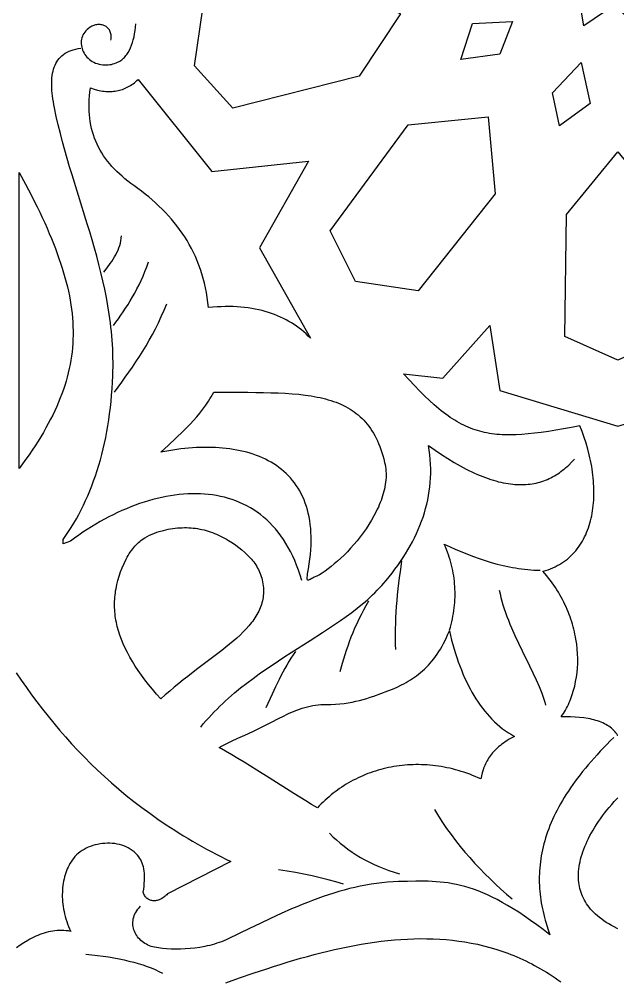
# Model space of a CAD drawing. Extents: x -332 to 348, y -263 to 352.
# Drawn here: x 234.41 to 261.73, y 217.3 to 261.21 of the extents above; entities that cross this region are included whole.
import ezdxf

# ---------------------------------------------------------------- set-up
doc = ezdxf.new("R2010")
doc.units = 0
doc.layers.add('LAYER_1', color=18, linetype='CONTINUOUS')
doc.layers.add('LAYER_2', color=174, linetype='CONTINUOUS')

msp = doc.modelspace()

# ---------------------------------------------------------------- linework, layer by layer
at = {"layer": 'LAYER_1'}
for points in [[(262.698, 266.916), (264.292, 267.325), (264, 265.681), (265.48, 264.954), (264.217, 263.886), (264.89, 262.362), (263.246, 262.369), (262.798, 260.762), (261.543, 261.841), (260.183, 260.902), (259.904, 262.548), (258.269, 262.717), (259.097, 264.16), (257.951, 265.358), (259.498, 265.923), (259.378, 267.589), (260.92, 267.011), (261.882, 268.366)], [(251.814, 261.451), (249.919, 258.611), (244.156, 257.146), (242.411, 259.077), (242.78, 261.693), (248.517, 263.136)], [(256.343, 259.61), (254.562, 259.374), (255.092, 261.015), (256.929, 261.099)], [(260.474, 257.359), (259.071, 256.333), (258.747, 257.846), (260.06, 259.234)], [(243.201, 254.261), (247.616, 254.727), (245.369, 250.764), (247.697, 246.645), (247.598, 246.743), (247.498, 246.838), (247.394, 246.93), (247.288, 247.019), (247.179, 247.104), (247.067, 247.187), (246.952, 247.266), (246.834, 247.341), (246.714, 247.414), (246.59, 247.483), (246.463, 247.548), (246.334, 247.61), (246.201, 247.668), (246.065, 247.723), (245.926, 247.774), (245.784, 247.822), (245.638, 247.865), (245.489, 247.905), (245.337, 247.941), (245.182, 247.974), (245.023, 248.002), (244.861, 248.026), (244.695, 248.047), (244.526, 248.063), (244.353, 248.076), (244.176, 248.084), (243.996, 248.088), (243.813, 248.088), (243.625, 248.083), (243.434, 248.074), (243.239, 248.061), (243.041, 248.044), (243.016, 248.277), (242.986, 248.505), (242.949, 248.729), (242.906, 248.949), (242.858, 249.164), (242.803, 249.375), (242.743, 249.582), (242.678, 249.785), (242.606, 249.984), (242.529, 250.179), (242.447, 250.371), (242.36, 250.558), (242.267, 250.742), (242.169, 250.922), (242.067, 251.098), (241.959, 251.271), (241.846, 251.441), (241.729, 251.607), (241.607, 251.77), (241.481, 251.929), (241.35, 252.085), (241.215, 252.238), (241.075, 252.388), (240.931, 252.535), (240.783, 252.679), (240.632, 252.821), (240.476, 252.959), (240.316, 253.095), (240.153, 253.228), (239.986, 253.358), (239.816, 253.486), (239.642, 253.611), (239.499, 253.714), (239.362, 253.819), (239.229, 253.926), (239.101, 254.035), (238.978, 254.145), (238.859, 254.258), (238.746, 254.372), (238.638, 254.489), (238.534, 254.608), (238.436, 254.729), (238.343, 254.852), (238.255, 254.978), (238.172, 255.106), (238.095, 255.236), (238.023, 255.37), (237.956, 255.505), (237.895, 255.643), (237.839, 255.784), (237.789, 255.928), (237.744, 256.074), (237.705, 256.223), (237.672, 256.376), (237.644, 256.531), (237.622, 256.689), (237.606, 256.85), (237.596, 257.014), (237.592, 257.182), (237.594, 257.352), (237.602, 257.526), (237.616, 257.703), (237.636, 257.884), (237.662, 258.068), (237.822, 258.016), (237.978, 257.974), (238.055, 257.957), (238.132, 257.942), (238.207, 257.93), (238.282, 257.92), (238.355, 257.913), (238.428, 257.909), (238.501, 257.907), (238.572, 257.908), (238.643, 257.911), (238.712, 257.917), (238.781, 257.925), (238.85, 257.936), (238.917, 257.949), (238.983, 257.965), (239.049, 257.984), (239.114, 258.005), (239.178, 258.029), (239.241, 258.055), (239.304, 258.084), (239.365, 258.115), (239.426, 258.149), (239.486, 258.185), (239.546, 258.224), (239.604, 258.265), (239.662, 258.309), (239.718, 258.356), (239.774, 258.405), (239.829, 258.457)], [(256.13, 253.238), (252.622, 248.802), (249.758, 249.233), (248.594, 251.547), (252.164, 256.385), (255.817, 256.751)], [(264.067, 252.292), (264.139, 246.715), (261.727, 245.638), (259.316, 246.715), (259.387, 252.292), (261.727, 255.153)], [(234.695, 253.676), (234.966, 253.153), (235.095, 252.897), (235.22, 252.644), (235.34, 252.395), (235.456, 252.149), (235.567, 251.906), (235.674, 251.666), (235.776, 251.429), (235.874, 251.195), (235.967, 250.964), (236.056, 250.736), (236.141, 250.51), (236.22, 250.287), (236.295, 250.066), (236.366, 249.848), (236.432, 249.632), (236.493, 249.418), (236.55, 249.206), (236.602, 248.996), (236.65, 248.788), (236.693, 248.581), (236.731, 248.377), (236.764, 248.174), (236.793, 247.972), (236.817, 247.772), (236.836, 247.573), (236.85, 247.375), (236.86, 247.179), (236.865, 246.983), (236.865, 246.788), (236.86, 246.595), (236.851, 246.401), (236.836, 246.209), (236.817, 246.017), (236.793, 245.825), (236.764, 245.634), (236.73, 245.443), (236.691, 245.253), (236.647, 245.062), (236.599, 244.871), (236.545, 244.68), (236.486, 244.489), (236.422, 244.298), (236.354, 244.106), (236.28, 243.914), (236.201, 243.721), (236.118, 243.527), (236.029, 243.333), (235.935, 243.137), (235.836, 242.941), (235.732, 242.744), (235.622, 242.545), (235.508, 242.345), (235.388, 242.144), (235.264, 241.942), (235.134, 241.737), (234.999, 241.532), (234.858, 241.324), (234.713, 241.115), (234.562, 240.903), (234.406, 240.69), (234.406, 254.215)], [(244.839, 244.174), (245.202, 244.171), (245.554, 244.166), (245.897, 244.157), (246.229, 244.145), (246.551, 244.129), (246.862, 244.108), (247.164, 244.081), (247.454, 244.048), (247.735, 244.007), (247.872, 243.984), (248.005, 243.959), (248.137, 243.932), (248.265, 243.902), (248.391, 243.87), (248.515, 243.836), (248.636, 243.8), (248.754, 243.761), (248.87, 243.719), (248.983, 243.674), (249.093, 243.627), (249.201, 243.577), (249.306, 243.524), (249.409, 243.468), (249.509, 243.408), (249.606, 243.346), (249.701, 243.28), (249.793, 243.211), (249.883, 243.138), (249.97, 243.061), (250.054, 242.981), (250.136, 242.898), (250.215, 242.81), (250.292, 242.718), (250.365, 242.623), (250.437, 242.523), (250.505, 242.419), (250.571, 242.311), (250.635, 242.199), (250.695, 242.082), (250.753, 241.96), (250.809, 241.834), (250.862, 241.703), (250.912, 241.568), (250.959, 241.427), (251.004, 241.282), (251.046, 241.131), (251.086, 240.976), (251.108, 240.877), (251.125, 240.778), (251.137, 240.679), (251.146, 240.578), (251.151, 240.477), (251.151, 240.375), (251.148, 240.273), (251.141, 240.171), (251.13, 240.068), (251.116, 239.965), (251.098, 239.862), (251.077, 239.758), (251.052, 239.655), (251.025, 239.551), (250.994, 239.448), (250.96, 239.344), (250.924, 239.241), (250.885, 239.138), (250.843, 239.035), (250.798, 238.933), (250.752, 238.831), (250.702, 238.73), (250.597, 238.529), (250.484, 238.33), (250.364, 238.134), (250.237, 237.943), (250.104, 237.755), (249.966, 237.572), (249.825, 237.394), (249.68, 237.222), (249.533, 237.056), (249.384, 236.897), (249.234, 236.745), (249.084, 236.6), (248.936, 236.464), (248.789, 236.336), (248.644, 236.217), (248.503, 236.108), (248.366, 236.01), (248.233, 235.922), (248.107, 235.845), (247.987, 235.779), (247.875, 235.726), (247.817, 235.699), (247.765, 235.673), (247.679, 235.626), (247.644, 235.608), (247.615, 235.596), (247.592, 235.592), (247.582, 235.592), (247.573, 235.596), (247.566, 235.601), (247.561, 235.61), (247.553, 235.635), (247.55, 235.674), (247.552, 235.727), (247.559, 235.795), (247.571, 235.881), (247.609, 236.111), (247.646, 236.337), (247.676, 236.558), (247.699, 236.774), (247.716, 236.984), (247.727, 237.19), (247.732, 237.39), (247.731, 237.585), (247.724, 237.775), (247.711, 237.96), (247.692, 238.14), (247.667, 238.315), (247.637, 238.485), (247.602, 238.65), (247.561, 238.81), (247.515, 238.965), (247.464, 239.116), (247.408, 239.262), (247.346, 239.403), (247.28, 239.539), (247.209, 239.671), (247.134, 239.799), (247.054, 239.921), (246.969, 240.039), (246.88, 240.153), (246.787, 240.262), (246.69, 240.367), (246.588, 240.467), (246.483, 240.563), (246.374, 240.655), (246.261, 240.743), (246.144, 240.826), (246.023, 240.905), (245.9, 240.98), (245.772, 241.051), (245.642, 241.117), (245.508, 241.18), (245.372, 241.238), (245.232, 241.293), (245.089, 241.344), (244.944, 241.391), (244.796, 241.433), (244.645, 241.473), (244.492, 241.508), (244.336, 241.539), (244.178, 241.567), (244.018, 241.591), (243.856, 241.612), (243.692, 241.629), (243.526, 241.642), (243.358, 241.652), (243.188, 241.658), (243.017, 241.661), (242.844, 241.66), (242.67, 241.656), (242.495, 241.649), (242.318, 241.638), (242.14, 241.625), (241.962, 241.607), (241.782, 241.587), (241.601, 241.564), (241.42, 241.537), (241.238, 241.507), (241.056, 241.474), (240.873, 241.439), (241.214, 241.763), (241.552, 242.081), (241.883, 242.397), (242.045, 242.557), (242.203, 242.719), (242.357, 242.883), (242.507, 243.051), (242.652, 243.224), (242.791, 243.401), (242.925, 243.585), (242.989, 243.679), (243.052, 243.775), (243.113, 243.873), (243.172, 243.973), (243.229, 244.074), (243.285, 244.178)], [(242.045, 237.994), (242.147, 237.99), (242.248, 237.984), (242.348, 237.974), (242.448, 237.963), (242.547, 237.948), (242.645, 237.93), (242.743, 237.91), (242.84, 237.887), (242.936, 237.862), (243.032, 237.834), (243.127, 237.803), (243.222, 237.769), (243.316, 237.734), (243.409, 237.695), (243.502, 237.654), (243.594, 237.611), (243.686, 237.565), (243.777, 237.516), (243.867, 237.465), (243.957, 237.412), (244.136, 237.299), (244.288, 237.194), (244.434, 237.087), (244.574, 236.976), (244.707, 236.862), (244.833, 236.744), (244.892, 236.683), (244.95, 236.621), (245.005, 236.558), (245.059, 236.493), (245.11, 236.428), (245.158, 236.361), (245.204, 236.292), (245.248, 236.222), (245.289, 236.151), (245.327, 236.078), (245.363, 236.003), (245.396, 235.927), (245.425, 235.849), (245.452, 235.769), (245.476, 235.687), (245.497, 235.604), (245.515, 235.518), (245.53, 235.431), (245.541, 235.342), (245.549, 235.25), (245.553, 235.157), (245.554, 235.061), (245.552, 234.976), (245.545, 234.892), (245.536, 234.808), (245.522, 234.726), (245.506, 234.645), (245.486, 234.565), (245.462, 234.486), (245.436, 234.407), (245.406, 234.329), (245.374, 234.252), (245.338, 234.176), (245.299, 234.1), (245.258, 234.025), (245.213, 233.951), (245.166, 233.877), (245.116, 233.804), (245.064, 233.731), (245.009, 233.659), (244.891, 233.515), (244.765, 233.373), (244.629, 233.232), (244.485, 233.092), (244.333, 232.952), (244.174, 232.812), (244.008, 232.673), (243.836, 232.532), (243.658, 232.391), (243.288, 232.106), (242.503, 231.513), (242.096, 231.201), (241.892, 231.039), (241.686, 230.874), (241.482, 230.705), (241.277, 230.532), (241.074, 230.354), (240.873, 230.171), (240.676, 230.393), (240.489, 230.612), (240.312, 230.828), (240.144, 231.043), (239.986, 231.255), (239.838, 231.465), (239.7, 231.673), (239.571, 231.879), (239.452, 232.084), (239.342, 232.286), (239.242, 232.487), (239.151, 232.687), (239.07, 232.885), (238.998, 233.083), (238.936, 233.279), (238.883, 233.474), (238.839, 233.668), (238.821, 233.765), (238.805, 233.861), (238.791, 233.958), (238.78, 234.054), (238.771, 234.15), (238.764, 234.246), (238.76, 234.342), (238.758, 234.438), (238.758, 234.534), (238.761, 234.629), (238.765, 234.725), (238.772, 234.821), (238.782, 234.916), (238.793, 235.012), (238.807, 235.107), (238.824, 235.203), (238.863, 235.394), (238.911, 235.585), (238.969, 235.777), (239.035, 235.969), (239.11, 236.162), (239.194, 236.356), (239.288, 236.55), (239.334, 236.64), (239.382, 236.725), (239.431, 236.807), (239.481, 236.884), (239.532, 236.957), (239.584, 237.026), (239.637, 237.091), (239.69, 237.153), (239.744, 237.211), (239.798, 237.266), (239.853, 237.317), (239.908, 237.365), (239.964, 237.411), (240.02, 237.453), (240.132, 237.53), (240.244, 237.596), (240.356, 237.654), (240.467, 237.703), (240.577, 237.746), (240.684, 237.783), (240.789, 237.814), (240.988, 237.868), (241.098, 237.894), (241.206, 237.917), (241.313, 237.937), (241.42, 237.954), (241.526, 237.968), (241.631, 237.979), (241.736, 237.987), (241.84, 237.992), (241.943, 237.994)], [(254.09, 233.067), (254.144, 232.858), (254.2, 232.652), (254.258, 232.45), (254.319, 232.252), (254.383, 232.058), (254.449, 231.867), (254.517, 231.68), (254.588, 231.497), (254.662, 231.317), (254.738, 231.142), (254.817, 230.971), (254.899, 230.804), (254.983, 230.641), (255.07, 230.482), (255.16, 230.327), (255.253, 230.176), (255.349, 230.03), (255.447, 229.888), (255.549, 229.751), (255.653, 229.617), (255.761, 229.489), (255.872, 229.365), (255.985, 229.245), (256.102, 229.131), (256.222, 229.021), (256.345, 228.915), (256.471, 228.815), (256.601, 228.719), (256.733, 228.628), (256.869, 228.542), (257.009, 228.461), (256.918, 228.413), (256.83, 228.364), (256.745, 228.314), (256.663, 228.264), (256.585, 228.212), (256.51, 228.159), (256.437, 228.106), (256.368, 228.051), (256.302, 227.996), (256.238, 227.94), (256.178, 227.883), (256.12, 227.825), (256.065, 227.766), (256.013, 227.707), (255.963, 227.647), (255.916, 227.586), (255.871, 227.524), (255.829, 227.462), (255.79, 227.399), (255.753, 227.335), (255.719, 227.271), (255.686, 227.205), (255.656, 227.14), (255.629, 227.073), (255.603, 227.006), (255.58, 226.938), (255.54, 226.801), (255.508, 226.661), (255.484, 226.519), (255.355, 226.577), (255.225, 226.632), (255.096, 226.684), (254.967, 226.734), (254.837, 226.781), (254.707, 226.825), (254.577, 226.866), (254.447, 226.905), (254.317, 226.941), (254.187, 226.975), (254.057, 227.005), (253.927, 227.033), (253.797, 227.059), (253.667, 227.082), (253.537, 227.102), (253.408, 227.12), (253.279, 227.135), (253.15, 227.147), (253.021, 227.157), (252.893, 227.165), (252.765, 227.17), (252.637, 227.172), (252.51, 227.172), (252.383, 227.169), (252.256, 227.164), (252.13, 227.157), (252.005, 227.147), (251.88, 227.135), (251.756, 227.12), (251.632, 227.103), (251.509, 227.084), (251.387, 227.062), (251.266, 227.038), (251.145, 227.011), (251.025, 226.982), (250.905, 226.951), (250.787, 226.918), (250.669, 226.882), (250.553, 226.844), (250.437, 226.804), (250.322, 226.761), (250.208, 226.716), (250.096, 226.669), (249.984, 226.62), (249.873, 226.569), (249.764, 226.516), (249.655, 226.46), (249.548, 226.402), (249.442, 226.342), (249.337, 226.28), (249.234, 226.216), (249.132, 226.15), (249.031, 226.082), (248.931, 226.011), (248.833, 225.939), (248.736, 225.864), (248.641, 225.788), (248.547, 225.71), (248.455, 225.629), (248.364, 225.547), (248.275, 225.462), (248.188, 225.376), (248.102, 225.288), (248.018, 225.198), (247.752, 225.355), (247.483, 225.518), (246.935, 225.857), (245.814, 226.568), (245.245, 226.928), (244.674, 227.282), (244.389, 227.456), (244.103, 227.625), (243.819, 227.791), (243.536, 227.951), (243.676, 228.029), (243.815, 228.102), (244.094, 228.241), (244.387, 228.379), (244.705, 228.525), (245.062, 228.691), (245.472, 228.886), (245.946, 229.122), (246.212, 229.257), (246.498, 229.407), (246.611, 229.465), (246.726, 229.52), (246.843, 229.572), (246.961, 229.621), (247.081, 229.667), (247.202, 229.71), (247.323, 229.749), (247.446, 229.784), (247.568, 229.816), (247.691, 229.844), (247.814, 229.868), (247.936, 229.888), (248.058, 229.903), (248.179, 229.914), (248.299, 229.921), (248.418, 229.922), (248.633, 229.925), (248.84, 229.934), (249.039, 229.949), (249.231, 229.97), (249.417, 229.997), (249.596, 230.028), (249.771, 230.065), (249.941, 230.106), (250.107, 230.15), (250.271, 230.199), (250.432, 230.25), (250.592, 230.304), (250.91, 230.419), (251.23, 230.541), (251.444, 230.626), (251.654, 230.717), (251.86, 230.816), (251.962, 230.868), (252.062, 230.923), (252.161, 230.98), (252.259, 231.039), (252.356, 231.102), (252.451, 231.167), (252.546, 231.235), (252.638, 231.306), (252.73, 231.38), (252.82, 231.458), (252.908, 231.539), (252.995, 231.624), (253.081, 231.713), (253.165, 231.806), (253.247, 231.903), (253.328, 232.004), (253.407, 232.109), (253.485, 232.219), (253.56, 232.334), (253.634, 232.453), (253.706, 232.578), (253.777, 232.707), (253.845, 232.842), (253.911, 232.982), (253.976, 233.128), (254.039, 233.279)]]:
    msp.add_lwpolyline(points, close=True, dxfattribs=at)
for points in [[(261.732, 228.496), (261.727, 228.504), (261.722, 228.496), (261.722, 228.512), (261.683, 228.573), (261.641, 228.631), (261.595, 228.686), (261.546, 228.739), (261.493, 228.789), (261.438, 228.837), (261.379, 228.883), (261.318, 228.926), (261.253, 228.967), (261.186, 229.006), (261.116, 229.042), (261.043, 229.077), (260.967, 229.109), (260.889, 229.139), (260.809, 229.167), (260.726, 229.193), (260.641, 229.216), (260.554, 229.238), (260.464, 229.258), (260.373, 229.276), (260.184, 229.306), (259.988, 229.328), (259.785, 229.344), (259.576, 229.352), (259.361, 229.354), (259.142, 229.35), (259.194, 229.426), (259.245, 229.505), (259.293, 229.585), (259.34, 229.667), (259.386, 229.75), (259.429, 229.835), (259.471, 229.922), (259.51, 230.01), (259.548, 230.099), (259.585, 230.19), (259.651, 230.376), (259.71, 230.566), (259.761, 230.762), (259.805, 230.962), (259.84, 231.165), (259.867, 231.373), (259.886, 231.584), (259.897, 231.798), (259.899, 232.015), (259.892, 232.234), (259.876, 232.456), (259.852, 232.679), (259.818, 232.903), (259.798, 233.016), (259.775, 233.129), (259.75, 233.242), (259.723, 233.355), (259.693, 233.468), (259.661, 233.582), (259.626, 233.695), (259.589, 233.808), (259.55, 233.922), (259.508, 234.035), (259.464, 234.148), (259.417, 234.26), (259.367, 234.373), (259.316, 234.485), (259.261, 234.597), (259.204, 234.709), (259.145, 234.82), (259.082, 234.931), (259.018, 235.041), (258.95, 235.151), (258.88, 235.26), (258.807, 235.368), (258.732, 235.476), (258.654, 235.583), (258.573, 235.69), (258.489, 235.795), (258.403, 235.9), (258.314, 236.004), (258.431, 236.038), (258.545, 236.075), (258.655, 236.116), (258.763, 236.161), (258.867, 236.208), (258.968, 236.259), (259.066, 236.314), (259.16, 236.371), (259.252, 236.432), (259.34, 236.495), (259.426, 236.562), (259.508, 236.632), (259.587, 236.704), (259.664, 236.779), (259.737, 236.857), (259.807, 236.938), (259.874, 237.021), (259.939, 237.107), (260, 237.195), (260.058, 237.285), (260.114, 237.378), (260.166, 237.473), (260.216, 237.571), (260.263, 237.67), (260.307, 237.772), (260.348, 237.875), (260.387, 237.981), (260.422, 238.088), (260.455, 238.197), (260.485, 238.308), (260.512, 238.421), (260.537, 238.535), (260.559, 238.65), (260.578, 238.767), (260.595, 238.886), (260.609, 239.006), (260.62, 239.127), (260.629, 239.249), (260.635, 239.373), (260.638, 239.498), (260.639, 239.623), (260.638, 239.75), (260.634, 239.877), (260.627, 240.005), (260.618, 240.134), (260.606, 240.264), (260.592, 240.394), (260.576, 240.525), (260.557, 240.657), (260.536, 240.788), (260.512, 240.92), (260.486, 241.053), (260.457, 241.185), (260.427, 241.318), (260.358, 241.584), (260.281, 241.849), (260.194, 242.114), (260.099, 242.378), (259.995, 242.64), (259.611, 242.568), (259.244, 242.503), (258.894, 242.443), (258.559, 242.39), (258.238, 242.344), (257.931, 242.305), (257.637, 242.274), (257.355, 242.25), (257.084, 242.235), (256.823, 242.228), (256.697, 242.229), (256.572, 242.231), (256.45, 242.236), (256.329, 242.243), (256.211, 242.253), (256.094, 242.265), (255.979, 242.279), (255.866, 242.297), (255.754, 242.316), (255.644, 242.339), (255.535, 242.364), (255.427, 242.392), (255.32, 242.423), (255.214, 242.456), (255.109, 242.493), (255.004, 242.532), (254.901, 242.575), (254.797, 242.62), (254.695, 242.669), (254.592, 242.72), (254.49, 242.775), (254.388, 242.833), (254.286, 242.894), (254.184, 242.959), (254.081, 243.027), (253.978, 243.098), (253.875, 243.173), (253.771, 243.251), (253.667, 243.333), (253.562, 243.418), (253.349, 243.6), (253.132, 243.796), (252.909, 244.008), (252.681, 244.235), (252.446, 244.478), (252.203, 244.737), (251.951, 245.013), (253.742, 244.813), (255.885, 247.223), (256.337, 244.25), (261.727, 242.634), (267.117, 244.25)], [(234.27, 231.367), (234.499, 231.031), (234.732, 230.697), (234.971, 230.366), (235.215, 230.037), (235.464, 229.712), (235.719, 229.389), (235.979, 229.069), (236.246, 228.752), (236.519, 228.438), (236.799, 228.127), (237.085, 227.82), (237.378, 227.516), (237.678, 227.215), (237.986, 226.919), (238.301, 226.626), (238.624, 226.336), (238.955, 226.051), (239.293, 225.77), (239.641, 225.493), (239.996, 225.22), (240.361, 224.952), (240.734, 224.688), (241.117, 224.429), (241.311, 224.301), (241.508, 224.174), (241.708, 224.049), (241.91, 223.924), (242.114, 223.801), (242.321, 223.679), (242.53, 223.558), (242.742, 223.439), (242.956, 223.321), (243.173, 223.204), (243.393, 223.088), (243.615, 222.974), (243.84, 222.861), (244.067, 222.75), (241.177, 221.273), (241.142, 221.236), (241.105, 221.2), (241.068, 221.167), (241.029, 221.136), (240.99, 221.108), (240.95, 221.082), (240.91, 221.058), (240.869, 221.036), (240.828, 221.017), (240.786, 221.001), (240.745, 220.987), (240.703, 220.976), (240.662, 220.967), (240.621, 220.961), (240.58, 220.957), (240.54, 220.957), (240.5, 220.959), (240.461, 220.964), (240.424, 220.972), (240.387, 220.982), (240.351, 220.996), (240.317, 221.012), (240.284, 221.032), (240.252, 221.054), (240.222, 221.08), (240.194, 221.109), (240.167, 221.141), (240.143, 221.176), (240.121, 221.214), (240.101, 221.256), (240.083, 221.301), (240.067, 221.349), (240.088, 221.489), (240.104, 221.624), (240.116, 221.753), (240.124, 221.876), (240.127, 221.993), (240.125, 222.105), (240.119, 222.212), (240.109, 222.314), (240.095, 222.41), (240.076, 222.502), (240.052, 222.589), (240.025, 222.672), (239.993, 222.75), (239.957, 222.823), (239.916, 222.893), (239.871, 222.958), (239.803, 223.043), (239.729, 223.121), (239.65, 223.193), (239.565, 223.258), (239.477, 223.318), (239.384, 223.371), (239.288, 223.418), (239.188, 223.459), (239.085, 223.495), (238.98, 223.524), (238.872, 223.548), (238.763, 223.565), (238.653, 223.577), (238.541, 223.584), (238.429, 223.585), (238.317, 223.58), (238.205, 223.57), (238.094, 223.554), (237.984, 223.534), (237.875, 223.508), (237.767, 223.477), (237.662, 223.44), (237.56, 223.399), (237.46, 223.353), (237.364, 223.302), (237.272, 223.246), (237.183, 223.185), (237.1, 223.119), (237.021, 223.049), (236.947, 222.974), (236.879, 222.895), (236.817, 222.811), (236.769, 222.736), (236.723, 222.659), (236.679, 222.579), (236.639, 222.497), (236.601, 222.412), (236.565, 222.324), (236.533, 222.235), (236.503, 222.143), (236.477, 222.05), (236.453, 221.954), (236.432, 221.856), (236.414, 221.757), (236.4, 221.657), (236.388, 221.554), (236.38, 221.45), (236.374, 221.345), (236.372, 221.239), (236.373, 221.131), (236.378, 221.023), (236.386, 220.913), (236.397, 220.803), (236.412, 220.692), (236.43, 220.58), (236.451, 220.468), (236.477, 220.355), (236.505, 220.242), (236.538, 220.128), (236.574, 220.015), (236.614, 219.901), (236.657, 219.787), (236.705, 219.674), (236.756, 219.561), (236.651, 219.578), (236.547, 219.591), (236.444, 219.599), (236.341, 219.603), (236.239, 219.602), (236.137, 219.596), (236.036, 219.586), (235.935, 219.573), (235.835, 219.555), (235.736, 219.533), (235.638, 219.508), (235.541, 219.48), (235.444, 219.448), (235.349, 219.413), (235.254, 219.375), (235.16, 219.334), (235.067, 219.291), (234.976, 219.245), (234.885, 219.197), (234.796, 219.146), (234.621, 219.039), (234.451, 218.926), (234.286, 218.806)], [(261.727, 219.682), (261.702, 219.694), (261.568, 219.76), (261.441, 219.828), (261.32, 219.897), (261.205, 219.968), (261.096, 220.041), (260.993, 220.115), (260.895, 220.19), (260.803, 220.266), (260.716, 220.343), (260.635, 220.421), (260.559, 220.5), (260.488, 220.58), (260.422, 220.66), (260.36, 220.742), (260.304, 220.824), (260.251, 220.907), (260.203, 220.991), (260.159, 221.076), (260.12, 221.162), (260.084, 221.249), (260.052, 221.337), (260.024, 221.426), (260, 221.517), (259.98, 221.61), (259.963, 221.703), (259.95, 221.799), (259.941, 221.896), (259.935, 221.995), (259.934, 222.095), (259.936, 222.198), (259.942, 222.302), (259.952, 222.408), (259.966, 222.516), (259.984, 222.625), (260.006, 222.737), (260.032, 222.85), (260.063, 222.964), (260.098, 223.08), (260.136, 223.198), (260.18, 223.317), (260.227, 223.438), (260.279, 223.559), (260.335, 223.682), (260.395, 223.806), (260.459, 223.931), (260.528, 224.058), (260.601, 224.184), (260.679, 224.312), (260.76, 224.441), (260.846, 224.57), (260.936, 224.699), (261.031, 224.829), (261.129, 224.96), (261.232, 225.091), (261.339, 225.222), (261.45, 225.353), (261.565, 225.485), (261.684, 225.616), (261.727, 225.662)], [(243.843, 217.214), (244.461, 217.434), (245.081, 217.648), (245.702, 217.855), (246.012, 217.955), (246.322, 218.053), (246.632, 218.148), (246.942, 218.241), (247.251, 218.33), (247.561, 218.417), (247.87, 218.5), (248.178, 218.58), (248.487, 218.655), (248.794, 218.727), (249.101, 218.795), (249.408, 218.859), (249.713, 218.918), (250.018, 218.973), (250.323, 219.023), (250.626, 219.068), (250.928, 219.107), (251.23, 219.142), (251.53, 219.17), (251.829, 219.194), (252.127, 219.211), (252.424, 219.222), (252.72, 219.228), (253.014, 219.227), (253.307, 219.219), (253.599, 219.205), (253.889, 219.184), (254.178, 219.156), (254.465, 219.12), (254.751, 219.078), (255.036, 219.028), (255.319, 218.97), (255.6, 218.905), (255.88, 218.831), (256.158, 218.75), (256.438, 218.659), (256.573, 218.612), (256.711, 218.561), (256.848, 218.509), (256.985, 218.454), (257.121, 218.397), (257.258, 218.338), (257.393, 218.276), (257.529, 218.212), (257.664, 218.146), (257.798, 218.078), (257.933, 218.007), (258.067, 217.933), (258.2, 217.857), (258.334, 217.779), (258.467, 217.698), (258.599, 217.615), (258.731, 217.529), (258.863, 217.44), (258.995, 217.349), (259.126, 217.255)]]:
    msp.add_lwpolyline(points, dxfattribs=at)
at = {"layer": 'LAYER_2'}
for points in [[(238.594, 260.249), (238.6, 260.314), (238.602, 260.376), (238.6, 260.434), (238.595, 260.489), (238.586, 260.541), (238.573, 260.59), (238.558, 260.636), (238.54, 260.679), (238.519, 260.718), (238.495, 260.755), (238.469, 260.788), (238.44, 260.819), (238.41, 260.846), (238.377, 260.871), (238.343, 260.893), (238.306, 260.912), (238.269, 260.928), (238.23, 260.941), (238.19, 260.951), (238.149, 260.959), (238.107, 260.964), (238.064, 260.966), (238.021, 260.965), (237.978, 260.962), (237.934, 260.956), (237.891, 260.947), (237.847, 260.936), (237.804, 260.922), (237.761, 260.906), (237.719, 260.887), (237.678, 260.866), (237.638, 260.842), (237.566, 260.792), (237.502, 260.739), (237.445, 260.682), (237.395, 260.622), (237.352, 260.56), (237.316, 260.495), (237.287, 260.429), (237.264, 260.361), (237.248, 260.291), (237.238, 260.22), (237.234, 260.149), (237.236, 260.078), (237.243, 260.007), (237.257, 259.936), (237.276, 259.866), (237.301, 259.797), (237.33, 259.729), (237.365, 259.663), (237.405, 259.6), (237.45, 259.538), (237.499, 259.48), (237.553, 259.425), (237.612, 259.373), (237.675, 259.325), (237.741, 259.282), (237.812, 259.242), (237.887, 259.208), (237.965, 259.179), (238.047, 259.156), (238.133, 259.138), (238.221, 259.127), (238.313, 259.122), (238.389, 259.122), (238.464, 259.127), (238.538, 259.136), (238.612, 259.148), (238.685, 259.165), (238.756, 259.186), (238.826, 259.211), (238.893, 259.24), (238.943, 259.265), (238.991, 259.293), (239.037, 259.323), (239.082, 259.355), (239.124, 259.389), (239.165, 259.426), (239.205, 259.465), (239.242, 259.505), (239.278, 259.548), (239.313, 259.593), (239.346, 259.64), (239.377, 259.689), (239.435, 259.792), (239.488, 259.902), (239.535, 260.019), (239.577, 260.143), (239.614, 260.272), (239.646, 260.407), (239.674, 260.547), (239.697, 260.693), (239.716, 260.843), (239.732, 260.997)], [(247.3, 235.577), (247.229, 235.818), (247.152, 236.05), (247.069, 236.274), (246.981, 236.49), (246.888, 236.698), (246.79, 236.898), (246.687, 237.091), (246.58, 237.275), (246.467, 237.452), (246.35, 237.62), (246.229, 237.782), (246.103, 237.935), (245.973, 238.081), (245.839, 238.22), (245.701, 238.352), (245.559, 238.476), (245.413, 238.593), (245.264, 238.702), (245.111, 238.805), (244.955, 238.901), (244.796, 238.989), (244.634, 239.071), (244.468, 239.146), (244.3, 239.215), (244.128, 239.276), (243.955, 239.331), (243.778, 239.38), (243.599, 239.422), (243.418, 239.458), (243.235, 239.487), (243.05, 239.511), (242.862, 239.528), (242.673, 239.539), (242.483, 239.544), (242.29, 239.543), (242.096, 239.536), (241.901, 239.523), (241.705, 239.504), (241.507, 239.48), (241.309, 239.45), (241.109, 239.415), (240.909, 239.374), (240.708, 239.328), (240.507, 239.277), (240.305, 239.22), (240.103, 239.158), (239.901, 239.091), (239.699, 239.019), (239.497, 238.941), (239.295, 238.859), (239.094, 238.772), (238.893, 238.681), (238.692, 238.584), (238.492, 238.483), (238.293, 238.378), (238.095, 238.268), (237.898, 238.153), (237.702, 238.034), (237.508, 237.911), (237.314, 237.784), (237.123, 237.652), (236.933, 237.517), (236.744, 237.377), (236.417, 237.253), (236.407, 237.45), (236.535, 237.631), (236.659, 237.817), (236.78, 238.007), (236.898, 238.201), (237.013, 238.399), (237.124, 238.601), (237.231, 238.808), (237.335, 239.018), (237.436, 239.233), (237.532, 239.451), (237.626, 239.674), (237.715, 239.9), (237.801, 240.13), (237.884, 240.365), (237.962, 240.603), (238.037, 240.845), (238.108, 241.091), (238.175, 241.341), (238.238, 241.595), (238.297, 241.852), (238.352, 242.113), (238.404, 242.378), (238.451, 242.647), (238.494, 242.92), (238.533, 243.196), (238.568, 243.476), (238.598, 243.759), (238.624, 244.046), (238.647, 244.337), (238.664, 244.631), (238.678, 244.929), (238.684, 245.137), (238.687, 245.343), (238.687, 245.548), (238.685, 245.752), (238.679, 245.955), (238.671, 246.157), (238.66, 246.358), (238.647, 246.558), (238.63, 246.756), (238.612, 246.954), (238.591, 247.151), (238.568, 247.347), (238.542, 247.542), (238.515, 247.736), (238.453, 248.122), (238.384, 248.506), (238.308, 248.886), (238.225, 249.265), (238.136, 249.641), (238.042, 250.016), (237.943, 250.389), (237.84, 250.76), (237.733, 251.131), (237.623, 251.502), (237.511, 251.871), (237.281, 252.611), (237.049, 253.353), (236.819, 254.098), (236.706, 254.473), (236.596, 254.85), (236.488, 255.229), (236.384, 255.61), (236.284, 255.994), (236.189, 256.381), (236.099, 256.771), (236.015, 257.165), (235.987, 257.304), (235.963, 257.441), (235.942, 257.574), (235.924, 257.705), (235.909, 257.833), (235.898, 257.957), (235.891, 258.079), (235.887, 258.198), (235.887, 258.313), (235.891, 258.425), (235.9, 258.533), (235.912, 258.638), (235.929, 258.739), (235.95, 258.837), (235.975, 258.931), (236.005, 259.021), (236.04, 259.108), (236.08, 259.19), (236.125, 259.269), (236.175, 259.343), (236.231, 259.413), (236.291, 259.479), (236.357, 259.541), (236.429, 259.598), (236.506, 259.651), (236.59, 259.7), (236.679, 259.743), (236.774, 259.783), (236.875, 259.817), (236.983, 259.846), (237.097, 259.871), (237.217, 259.891)], [(238.268, 249.654), (238.419, 249.852), (238.563, 250.051), (238.631, 250.152), (238.696, 250.253), (238.758, 250.354), (238.815, 250.457), (238.868, 250.56), (238.916, 250.665), (238.958, 250.77), (238.994, 250.877), (239.024, 250.984), (239.047, 251.094), (239.062, 251.204), (239.069, 251.317)], [(238.705, 247.23), (238.82, 247.381), (238.933, 247.534), (239.045, 247.691), (239.155, 247.85), (239.264, 248.013), (239.371, 248.18), (239.476, 248.351), (239.579, 248.526), (239.679, 248.706), (239.778, 248.892), (239.873, 249.083), (239.966, 249.28), (240.056, 249.483), (240.143, 249.692), (240.226, 249.909), (240.307, 250.133)], [(238.749, 244.186), (239.084, 244.634), (239.249, 244.862), (239.413, 245.091), (239.575, 245.324), (239.734, 245.561), (239.891, 245.801), (240.045, 246.045), (240.196, 246.295), (240.343, 246.55), (240.486, 246.811), (240.626, 247.077), (240.761, 247.351), (240.891, 247.632), (241.016, 247.92), (241.136, 248.216)], [(242.689, 228.886), (242.808, 229.03), (242.93, 229.171), (243.053, 229.31), (243.178, 229.445), (243.305, 229.579), (243.434, 229.709), (243.564, 229.838), (243.695, 229.964), (243.828, 230.087), (243.963, 230.209), (244.098, 230.328), (244.235, 230.446), (244.512, 230.675), (244.793, 230.896), (245.078, 231.111), (245.365, 231.32), (245.654, 231.524), (245.945, 231.722), (246.236, 231.916), (246.528, 232.107), (247.111, 232.479), (247.687, 232.844), (248.253, 233.205), (248.53, 233.386), (248.803, 233.568), (249.071, 233.752), (249.332, 233.938), (249.588, 234.126), (249.837, 234.318), (250.078, 234.514), (250.195, 234.614), (250.311, 234.715), (250.424, 234.817), (250.535, 234.92), (250.644, 235.025), (250.75, 235.132), (250.854, 235.24), (250.955, 235.349), (251.054, 235.461), (251.149, 235.574), (251.29, 235.747), (251.426, 235.92), (251.558, 236.095), (251.685, 236.271), (251.808, 236.448), (251.927, 236.626), (252.041, 236.805), (252.15, 236.986), (252.254, 237.168), (252.353, 237.351), (252.448, 237.535), (252.537, 237.721), (252.62, 237.908), (252.699, 238.096), (252.772, 238.286), (252.839, 238.477), (252.901, 238.67), (252.957, 238.864), (253.008, 239.06), (253.052, 239.257), (253.09, 239.455), (253.122, 239.656), (253.148, 239.858), (253.168, 240.061), (253.181, 240.266), (253.188, 240.473), (253.188, 240.682), (253.181, 240.892), (253.167, 241.104), (253.147, 241.317), (253.119, 241.533), (253.085, 241.75), (253.389, 241.534), (253.686, 241.332), (253.976, 241.145), (254.259, 240.973), (254.535, 240.815), (254.67, 240.741), (254.804, 240.671), (254.936, 240.605), (255.066, 240.542), (255.195, 240.482), (255.321, 240.426), (255.447, 240.373), (255.57, 240.323), (255.692, 240.277), (255.813, 240.234), (255.932, 240.194), (256.049, 240.157), (256.165, 240.124), (256.279, 240.093), (256.391, 240.066), (256.503, 240.042), (256.612, 240.021), (256.72, 240.003), (256.827, 239.988), (256.932, 239.976), (257.036, 239.967), (257.139, 239.961), (257.24, 239.958), (257.339, 239.957), (257.437, 239.96), (257.534, 239.965), (257.63, 239.973), (257.724, 239.984), (257.817, 239.997), (257.908, 240.013), (257.998, 240.032), (258.087, 240.054), (258.175, 240.078), (258.262, 240.104), (258.347, 240.133), (258.431, 240.165), (258.514, 240.199), (258.595, 240.236), (258.676, 240.274), (258.755, 240.316), (258.833, 240.359), (258.91, 240.405), (258.986, 240.454), (259.06, 240.504), (259.134, 240.557), (259.207, 240.612), (259.278, 240.669), (259.349, 240.729), (259.487, 240.854), (259.62, 240.987), (259.75, 241.128)], [(254.05, 233.318), (254.086, 233.446), (254.12, 233.574), (254.151, 233.701), (254.179, 233.827), (254.204, 233.953), (254.226, 234.079), (254.245, 234.204), (254.261, 234.329), (254.275, 234.453), (254.286, 234.577), (254.293, 234.701), (254.299, 234.824), (254.301, 234.947), (254.3, 235.07), (254.297, 235.192), (254.29, 235.314), (254.281, 235.436), (254.27, 235.557), (254.255, 235.678), (254.237, 235.799), (254.217, 235.92), (254.194, 236.04), (254.168, 236.161), (254.139, 236.281), (254.108, 236.401), (254.074, 236.52), (254.037, 236.64), (253.997, 236.759), (253.955, 236.879), (253.909, 236.998), (253.861, 237.117), (253.81, 237.236), (254.073, 237.117), (254.336, 237.001), (254.602, 236.889), (254.869, 236.781), (255.137, 236.679), (255.407, 236.582), (255.678, 236.492), (255.951, 236.408), (256.225, 236.331), (256.501, 236.263), (256.778, 236.203), (256.916, 236.176), (257.056, 236.152), (257.195, 236.13), (257.335, 236.11), (257.475, 236.093), (257.616, 236.079), (257.756, 236.067), (257.897, 236.058), (258.038, 236.052), (258.18, 236.048)], [(251.862, 236.473), (251.824, 236.227), (251.787, 235.975), (251.752, 235.719), (251.72, 235.459), (251.69, 235.196), (251.663, 234.931), (251.639, 234.666), (251.617, 234.401), (251.599, 234.138), (251.585, 233.878), (251.574, 233.621), (251.567, 233.37), (251.564, 233.124), (251.566, 232.884), (251.572, 232.653), (251.582, 232.431)], [(256.321, 235.141), (256.353, 234.974), (256.392, 234.806), (256.436, 234.635), (256.486, 234.464), (256.541, 234.291), (256.6, 234.118), (256.664, 233.943), (256.732, 233.768), (256.803, 233.593), (256.878, 233.417), (257.034, 233.066), (257.197, 232.716), (257.364, 232.37), (257.696, 231.692), (257.854, 231.363), (258.003, 231.044), (258.139, 230.735), (258.201, 230.585), (258.258, 230.439), (258.311, 230.295), (258.359, 230.156), (258.4, 230.02), (258.436, 229.888)], [(250.348, 234.637), (250.229, 234.43), (250.115, 234.223), (250.007, 234.016), (249.905, 233.81), (249.809, 233.603), (249.717, 233.397), (249.631, 233.192), (249.549, 232.988), (249.472, 232.785), (249.399, 232.583), (249.33, 232.383), (249.265, 232.185), (249.203, 231.989), (249.145, 231.795), (249.038, 231.415)], [(247.01, 232.337), (246.907, 232.189), (246.807, 232.037), (246.71, 231.881), (246.615, 231.721), (246.524, 231.559), (246.435, 231.395), (246.348, 231.229), (246.264, 231.062), (246.102, 230.728), (245.947, 230.397), (245.656, 229.762)], [(261.547, 228.414), (261.385, 228.255), (261.228, 228.097), (261.075, 227.94), (260.927, 227.783), (260.783, 227.627), (260.643, 227.472), (260.507, 227.318), (260.376, 227.165), (260.249, 227.013), (260.125, 226.861), (260.006, 226.71), (259.891, 226.56), (259.781, 226.411), (259.674, 226.262), (259.571, 226.114), (259.472, 225.967), (259.376, 225.82), (259.285, 225.674), (259.198, 225.529), (259.114, 225.384), (259.034, 225.24), (258.957, 225.096), (258.885, 224.953), (258.816, 224.811), (258.75, 224.669), (258.689, 224.528), (258.63, 224.387), (258.576, 224.247), (258.524, 224.107), (258.476, 223.968), (258.432, 223.829), (258.391, 223.691), (258.353, 223.553), (258.318, 223.415), (258.287, 223.278), (258.259, 223.142), (258.234, 223.005), (258.212, 222.869), (258.193, 222.733), (258.178, 222.598), (258.165, 222.463), (258.155, 222.328), (258.149, 222.194), (258.145, 222.06), (258.144, 221.926), (258.146, 221.792), (258.151, 221.658), (258.159, 221.525), (258.169, 221.392), (258.182, 221.259), (258.198, 221.126), (258.216, 220.993), (258.237, 220.861), (258.261, 220.728), (258.287, 220.596), (258.315, 220.464), (258.347, 220.332), (258.38, 220.199), (258.416, 220.067), (258.454, 219.935), (258.538, 219.671), (258.63, 219.407), (258.325, 219.641), (258.03, 219.86), (257.745, 220.064), (257.47, 220.254), (257.205, 220.43), (256.948, 220.593), (256.699, 220.743), (256.458, 220.882), (256.224, 221.008), (255.997, 221.123), (255.776, 221.228), (255.561, 221.322), (255.352, 221.407), (255.147, 221.482), (254.946, 221.549), (254.749, 221.607), (254.556, 221.658), (254.365, 221.701), (254.177, 221.738), (253.991, 221.769), (253.806, 221.793), (253.622, 221.813), (253.438, 221.828), (253.254, 221.838), (253.07, 221.845), (252.884, 221.849), (252.508, 221.848), (252.122, 221.84), (251.721, 221.83), (251.468, 221.82), (251.216, 221.803), (250.965, 221.779), (250.716, 221.749), (250.468, 221.713), (250.221, 221.671), (249.975, 221.623), (249.73, 221.57), (249.486, 221.512), (249.243, 221.448), (249.001, 221.38), (248.759, 221.307), (248.518, 221.23), (248.277, 221.148), (248.037, 221.063), (247.797, 220.974), (247.558, 220.881), (247.318, 220.785), (247.079, 220.686), (246.84, 220.584), (246.362, 220.373), (245.882, 220.153), (245.402, 219.926), (244.92, 219.694), (243.946, 219.221), (243.847, 219.174), (243.745, 219.131), (243.641, 219.089), (243.536, 219.051), (243.43, 219.015), (243.322, 218.981), (243.212, 218.95), (243.102, 218.921), (242.991, 218.895), (242.879, 218.871), (242.654, 218.829), (242.429, 218.796), (242.204, 218.772), (241.98, 218.756), (241.761, 218.747), (241.545, 218.746), (241.336, 218.751), (241.134, 218.763), (240.94, 218.782), (240.756, 218.806), (240.584, 218.836), (240.504, 218.854), (240.427, 218.877), (240.352, 218.904), (240.279, 218.935), (240.21, 218.97), (240.143, 219.009), (240.079, 219.052), (240.018, 219.098), (239.961, 219.147), (239.907, 219.199), (239.857, 219.254), (239.811, 219.312), (239.768, 219.372), (239.73, 219.434), (239.696, 219.498), (239.667, 219.564), (239.642, 219.632), (239.622, 219.701), (239.607, 219.771), (239.597, 219.843), (239.593, 219.915), (239.594, 219.988), (239.6, 220.061), (239.613, 220.135), (239.631, 220.209), (239.655, 220.282), (239.686, 220.355), (239.723, 220.428), (239.767, 220.5), (239.817, 220.571), (239.874, 220.641), (239.939, 220.709)], [(253.357, 225.122), (253.446, 224.974), (253.537, 224.827), (253.723, 224.538), (253.916, 224.256), (254.115, 223.979), (254.32, 223.708), (254.531, 223.443), (254.747, 223.183), (254.969, 222.928), (255.195, 222.678), (255.426, 222.432), (255.662, 222.191), (255.902, 221.954), (256.146, 221.721), (256.394, 221.492), (256.645, 221.266), (256.9, 221.043)], [(248.568, 224.04), (248.726, 223.884), (248.889, 223.733), (249.058, 223.587), (249.232, 223.447), (249.412, 223.312), (249.598, 223.183), (249.789, 223.059), (249.986, 222.94), (250.188, 222.827), (250.396, 222.72), (250.609, 222.617), (250.828, 222.52), (251.053, 222.429), (251.283, 222.342), (251.519, 222.262), (251.76, 222.186)], [(249.207, 221.723), (248.857, 221.824), (248.501, 221.92), (248.138, 222.01), (247.77, 222.094), (247.396, 222.172), (247.016, 222.244), (246.63, 222.311), (246.238, 222.372)], [(237.449, 218.525), (237.716, 218.496), (237.977, 218.464), (238.232, 218.43), (238.481, 218.392), (238.724, 218.35), (238.961, 218.306), (239.191, 218.257), (239.415, 218.205), (239.632, 218.15), (239.842, 218.091), (240.045, 218.028), (240.241, 217.96), (240.43, 217.889), (240.611, 217.814), (240.785, 217.735), (240.951, 217.651)]]:
    msp.add_lwpolyline(points, dxfattribs=at)

doc.saveas('drawing.dxf')
